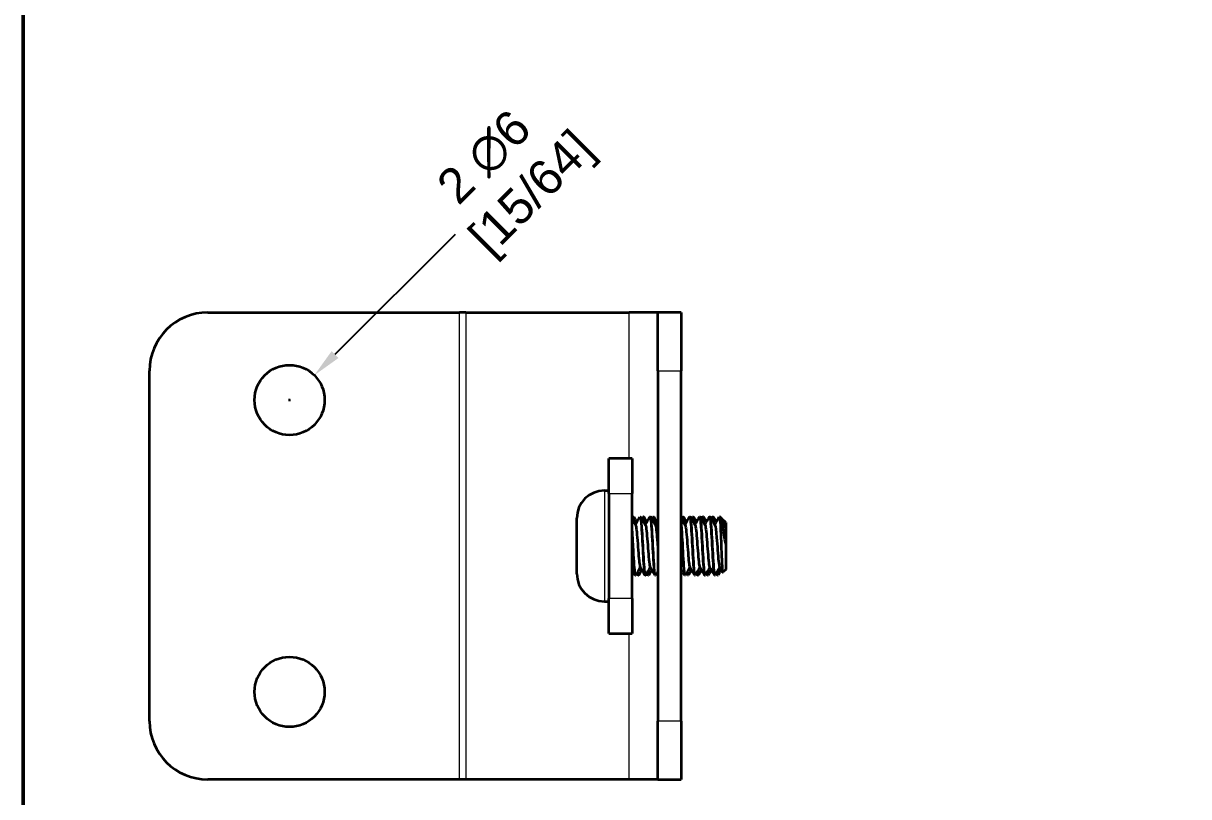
# Model space of a CAD drawing. Header units: millimetres. Extents: x 0 to 210, y 0 to 297.
# Drawn here: x 10 to 109.8, y 152.9 to 219.1 of the extents above; entities that cross this region are included whole.
import ezdxf

# ---------------------------------------------------------------- set-up
doc = ezdxf.new("R2010")
doc.units = ezdxf.units.MM
for name, color, linetype, lineweight in [('Arêtes tangentes visibles(ISO)', 7, 'Continuous', 18), ('Arêtes visibles(ISO)', 7, 'Continuous', 35), ('Cadre_0', 7, 'Continuous', 50), ('Cotes(ISO)', 7, 'Continuous', 18)]:
    doc.layers.add(name, color=color, linetype=linetype, lineweight=lineweight)
doc.styles.add('MANTION', font='arial.ttf')
doc.dimstyles.new('Plan commercial', dxfattribs={"dimtxt": 3, "dimasz": 2.5, "dimexe": 3, "dimexo": 1, "dimgap": 0.762, "dimtad": 1, "dimrnd": 1e-08, "dimtxsty": 'MANTION', "dimcen": 0.09, "dimdle": 10, "dimclrd": 7, "dimclre": 7, "dimclrt": 256, "dimazin": 2, "dimtfac": 0.5, "dimtmove": 0, "dimatfit": 3, "dimfxl": 0, "dimtolj": 1, "dimlwd": 25, "dimlwe": 25, "dimarcsym": 0})

# ---------------------------------------------------------------- blocks, each defined once
blk = doc.blocks.new('Cadres Cadre par défaut')
at = {"layer": 'Cadre_0', "flags": 128}
blk.add_lwpolyline([(10, 10), (10, 287), (200, 287), (200, 10), (10, 10)], dxfattribs=at)
blk = doc.blocks.new('*D7')
at = {"layer": 'Cotes(ISO)', "color": 7, "linetype": 'Continuous', "lineweight": 25, "transparency": 16777216}
for p, q in [((46.964, 201.009), (36.687, 190.732)), ((32.708, 186.843), (32.888, 186.843)), ((32.798, 186.753), (32.798, 186.933))]:
    blk.add_line(p, q, dxfattribs=at)
at = {"layer": 'Cotes(ISO)', "color": 7, "linetype": 'Continuous', "transparency": 16777216}
blk.add_solid([(36.393, 191.027), (36.982, 190.438), (34.919, 188.965)], dxfattribs=at)
at = {"layer": 'Defpoints', "color": 0, "linetype": 'Continuous', "transparency": 16777216}
for p in [(34.919, 188.965), (30.677, 184.722)]:
    blk.add_point(p, dxfattribs=at)
at = {"layer": 'Cotes(ISO)', "color": 154, "linetype": 'Continuous', "lineweight": 25, "true_color": 0x004691, "transparency": 16777216, "insert": (44.323, 204.728), "char_height": 3, "attachment_point": 1, "rotation": 45, "style": 'MANTION'}
blk.add_mtext('\\A1; 2 ∅6\\P[15/64]', dxfattribs=at)

msp = doc.modelspace()

# ---------------------------------------------------------------- linework, layer by layer
at = {"layer": 'Arêtes tangentes visibles(ISO)'}
for p, q in [((47.361, 154.343), (47.361, 194.343)), ((47.882, 194.343), (47.882, 154.343)), ((61.864, 181.843), (61.864, 194.343)), ((64.343, 189.343), (66.343, 189.343)), ((59.763, 179.093), (59.763, 169.593)), ((60.143, 178.843), (62.143, 178.843)), ((62.143, 169.843), (60.143, 169.843)), ((61.864, 154.343), (61.864, 166.843)), ((66.343, 159.343), (64.343, 159.343))]:
    msp.add_line(p, q, dxfattribs=at)
at = {"layer": 'Arêtes visibles(ISO)'}
for p, q in [((25.798, 194.343), (47.361, 194.343)), ((47.882, 194.343), (47.361, 194.343)), ((47.882, 194.343), (61.864, 194.343)), ((64.343, 194.343), (61.864, 194.343)), ((64.343, 189.343), (64.343, 194.343)), ((66.343, 194.343), (64.343, 194.343)), ((66.343, 194.343), (66.343, 189.343)), ((20.798, 159.343), (20.798, 189.343)), ((64.343, 189.343), (64.343, 159.343)), ((66.343, 159.343), (66.343, 189.343)), ((60.143, 178.843), (60.143, 181.843)), ((62.143, 181.843), (60.143, 181.843)), ((62.143, 181.843), (62.143, 178.843)), ((59.763, 179.093), (60.143, 179.093)), ((60.143, 178.843), (60.143, 169.843)), ((62.143, 169.843), (62.143, 178.843)), ((57.393, 171.963), (57.393, 176.723)), ((62.215, 176.843), (62.265, 176.843)), ((62.808, 176.843), (62.858, 176.843)), ((63.065, 176.843), (63.115, 176.843)), ((63.658, 176.843), (63.708, 176.843)), ((63.915, 176.843), (63.965, 176.843)), ((66.465, 176.843), (66.515, 176.843)), ((67.058, 176.843), (67.108, 176.843)), ((67.315, 176.843), (67.365, 176.843)), ((67.908, 176.843), (67.958, 176.843)), ((68.165, 176.843), (68.215, 176.843)), ((68.758, 176.843), (68.808, 176.843)), ((69.015, 176.843), (69.065, 176.843)), ((69.608, 176.843), (69.652, 176.843)), ((69.652, 176.709), (69.652, 176.843)), ((69.665, 176.83), (69.652, 176.843)), ((70.143, 176.353), (69.787, 176.708)), ((70.143, 176.353), (70.143, 176.312)), ((70.143, 174.5), (70.143, 172.334)), ((62.383, 171.843), (62.433, 171.843)), ((62.64, 171.843), (62.69, 171.843)), ((63.233, 171.843), (63.283, 171.843)), ((63.49, 171.843), (63.54, 171.843)), ((64.083, 171.843), (64.133, 171.843)), ((64.34, 171.843), (64.343, 171.843)), ((66.633, 171.843), (66.683, 171.843)), ((66.89, 171.843), (66.94, 171.843)), ((67.483, 171.843), (67.533, 171.843)), ((67.74, 171.843), (67.79, 171.843)), ((68.333, 171.843), (68.383, 171.843)), ((68.59, 171.843), (68.64, 171.843)), ((69.183, 171.843), (69.233, 171.843)), ((69.44, 171.843), (69.49, 171.843)), ((70.143, 172.334), (69.893, 172.085)), ((60.143, 166.843), (60.143, 169.843)), ((62.143, 169.843), (62.143, 166.843)), ((59.763, 169.593), (60.143, 169.593)), ((60.143, 166.843), (62.143, 166.843)), ((64.343, 154.343), (64.343, 159.343)), ((66.343, 159.343), (66.343, 154.343)), ((47.361, 154.343), (25.798, 154.343)), ((47.882, 154.343), (47.361, 154.343)), ((61.864, 154.343), (47.882, 154.343)), ((64.343, 154.343), (61.864, 154.343)), ((64.343, 154.343), (66.343, 154.343))]:
    msp.add_line(p, q, dxfattribs=at)
for centre in [(32.798, 186.843), (32.798, 161.843)]:
    msp.add_circle(centre, 3, dxfattribs=at)
for centre, radius, start, end in [((25.798, 189.343), 5, 90, 180), ((59.763, 176.723), 2.37, 90, 180), ((59.763, 171.963), 2.37, 180, 270), ((25.798, 159.343), 5, 180, 270)]:
    msp.add_arc(centre, radius, start, end, dxfattribs=at)
for points in [[(62.143, 176.73), (62.163, 176.764), (62.183, 176.798), (62.202, 176.832)], [(62.361, 176.246), (62.329, 176.623), (62.297, 176.831), (62.265, 176.837)], [(62.278, 176.832), (62.364, 176.684), (62.45, 176.535), (62.536, 176.387)], [(62.408, 176.166), (62.537, 176.388), (62.666, 176.61), (62.795, 176.832)], [(62.87, 176.832), (63.005, 176.6), (63.14, 176.368), (63.275, 176.136)], [(62.961, 176.675), (62.992, 176.728), (63.022, 176.78), (63.052, 176.832)], [(63.052, 176.832), (63.086, 176.889), (63.119, 176.702), (63.152, 176.341)], [(63.128, 176.832), (63.214, 176.684), (63.3, 176.535), (63.386, 176.387)], [(63.258, 176.166), (63.387, 176.388), (63.516, 176.61), (63.645, 176.832)], [(63.72, 176.832), (63.855, 176.6), (63.99, 176.368), (64.125, 176.136)], [(63.811, 176.675), (63.842, 176.728), (63.872, 176.78), (63.902, 176.832)], [(63.978, 176.832), (64.064, 176.684), (64.15, 176.535), (64.236, 176.387)], [(66.343, 176.707), (66.454, 176.517), (66.564, 176.326), (66.675, 176.136)], [(66.361, 176.675), (66.392, 176.728), (66.422, 176.78), (66.452, 176.832)], [(66.528, 176.832), (66.614, 176.684), (66.7, 176.535), (66.786, 176.387)], [(66.658, 176.166), (66.787, 176.388), (66.916, 176.61), (67.045, 176.832)], [(67.12, 176.832), (67.255, 176.6), (67.39, 176.368), (67.525, 176.136)], [(67.211, 176.675), (67.242, 176.728), (67.272, 176.78), (67.302, 176.832)], [(67.302, 176.828), (67.336, 176.879), (67.369, 176.706), (67.402, 176.346)], [(67.461, 176.242), (67.429, 176.618), (67.397, 176.836), (67.365, 176.841)], [(67.378, 176.832), (67.464, 176.684), (67.55, 176.535), (67.636, 176.387)], [(67.508, 176.166), (67.637, 176.388), (67.766, 176.61), (67.895, 176.832)], [(67.97, 176.832), (68.105, 176.6), (68.24, 176.368), (68.375, 176.136)], [(68.061, 176.675), (68.092, 176.728), (68.122, 176.78), (68.152, 176.832)], [(68.228, 176.832), (68.314, 176.684), (68.4, 176.535), (68.486, 176.387)], [(68.358, 176.166), (68.487, 176.388), (68.616, 176.61), (68.745, 176.832)], [(68.82, 176.832), (68.955, 176.6), (69.09, 176.368), (69.225, 176.136)], [(68.911, 176.675), (68.942, 176.728), (68.972, 176.78), (69.002, 176.832)], [(69.078, 176.832), (69.164, 176.684), (69.25, 176.535), (69.336, 176.387)], [(69.208, 176.166), (69.337, 176.388), (69.466, 176.61), (69.595, 176.832)], [(69.595, 176.824), (69.614, 176.856), (69.633, 176.818), (69.652, 176.709)], [(69.696, 176.789), (69.822, 176.571), (69.948, 176.353), (70.075, 176.136)], [(69.761, 176.675), (69.767, 176.685), (69.773, 176.695), (69.779, 176.705)], [(62.143, 176.621), (62.237, 176.459), (62.331, 176.297), (62.425, 176.136)], [(64.108, 176.166), (64.186, 176.3), (64.265, 176.435), (64.343, 176.57)], [(70.058, 176.166), (70.086, 176.214), (70.115, 176.263), (70.143, 176.312)], [(70.075, 176.132), (70.098, 176.093), (70.12, 175.981), (70.143, 175.803)], [(62.37, 171.854), (62.294, 171.985), (62.219, 172.115), (62.143, 172.246)], [(62.833, 172.521), (62.703, 172.299), (62.574, 172.077), (62.445, 171.854)], [(62.627, 171.854), (62.597, 171.907), (62.567, 171.959), (62.536, 172.011)], [(62.961, 172.3), (62.875, 172.151), (62.789, 172.003), (62.703, 171.854)], [(63.22, 171.854), (63.085, 172.087), (62.95, 172.319), (62.815, 172.551)], [(63.683, 172.521), (63.553, 172.299), (63.424, 172.077), (63.295, 171.854)], [(63.477, 171.854), (63.447, 171.907), (63.417, 171.959), (63.386, 172.011)], [(63.43, 172.095), (63.45, 171.936), (63.47, 171.847), (63.49, 171.844)], [(63.553, 171.857), (63.526, 171.816), (63.499, 171.926), (63.472, 172.164)], [(63.811, 172.3), (63.725, 172.151), (63.639, 172.003), (63.553, 171.854)], [(64.07, 171.854), (63.935, 172.087), (63.8, 172.319), (63.665, 172.551)], [(64.343, 172.195), (64.277, 172.081), (64.211, 171.968), (64.145, 171.854)], [(64.327, 171.854), (64.297, 171.907), (64.267, 171.959), (64.236, 172.011)], [(64.28, 172.089), (64.3, 171.933), (64.32, 171.854), (64.34, 171.853)], [(66.62, 171.854), (66.528, 172.013), (66.435, 172.173), (66.343, 172.332)], [(66.361, 172.3), (66.355, 172.289), (66.349, 172.279), (66.343, 172.268)], [(67.083, 172.521), (66.953, 172.299), (66.824, 172.077), (66.695, 171.854)], [(66.877, 171.854), (66.847, 171.907), (66.817, 171.959), (66.786, 172.011)], [(66.83, 172.087), (66.85, 171.93), (66.87, 171.853), (66.89, 171.853)], [(67.211, 172.3), (67.125, 172.151), (67.039, 172.003), (66.953, 171.854)], [(67.47, 171.854), (67.335, 172.087), (67.2, 172.319), (67.065, 172.551)], [(67.933, 172.521), (67.803, 172.299), (67.674, 172.077), (67.545, 171.854)], [(67.727, 171.854), (67.697, 171.907), (67.667, 171.959), (67.636, 172.011)], [(68.061, 172.3), (67.975, 172.151), (67.889, 172.003), (67.803, 171.854)], [(68.32, 171.854), (68.185, 172.087), (68.05, 172.319), (67.915, 172.551)], [(68.783, 172.521), (68.653, 172.299), (68.524, 172.077), (68.395, 171.854)], [(68.577, 171.854), (68.547, 171.907), (68.517, 171.959), (68.486, 172.011)], [(68.53, 172.094), (68.55, 171.938), (68.57, 171.852), (68.59, 171.848)], [(68.653, 171.861), (68.626, 171.819), (68.599, 171.922), (68.572, 172.161)], [(68.911, 172.3), (68.825, 172.151), (68.739, 172.003), (68.653, 171.854)], [(69.17, 171.854), (69.035, 172.087), (68.9, 172.319), (68.765, 172.551)], [(69.633, 172.521), (69.503, 172.299), (69.374, 172.077), (69.245, 171.854)], [(69.427, 171.854), (69.397, 171.907), (69.367, 171.959), (69.336, 172.011)], [(69.38, 172.086), (69.4, 171.927), (69.42, 171.851), (69.44, 171.852)], [(69.761, 172.3), (69.675, 172.151), (69.589, 172.003), (69.503, 171.854)], [(69.885, 172.088), (69.795, 172.242), (69.705, 172.397), (69.615, 172.551)]]:
    msp.add_open_spline(points, degree=3, dxfattribs=at)
for points, knots in [([(62.202, 176.824), (62.235, 176.875), (62.267, 176.725), (62.299, 176.381), (62.3, 176.37), (62.301, 176.359), (62.302, 176.347)], [9.3107479, 9.3107479, 9.3107479, 9.3107479, 10.0220972, 10.0220972, 10.0220972, 10.0449493, 10.0449493, 10.0449493, 10.0449493]), ([(62.795, 176.826), (62.83, 176.881), (62.866, 176.686), (62.901, 176.268), (62.952, 175.675), (63.002, 174.664), (63.052, 173.761), (63.102, 172.859), (63.152, 172.109), (63.203, 171.905), (63.213, 171.864), (63.223, 171.845), (63.233, 171.847)], [13.690612, 13.690612, 13.690612, 13.690612, 14.476363, 14.476363, 14.476363, 15.589929, 15.589929, 15.589929, 16.703495, 16.703495, 16.703495, 16.925655, 16.925655, 16.925655, 16.925655]), ([(63.295, 171.856), (63.289, 171.844), (63.283, 171.841), (63.276, 171.846), (63.226, 171.89), (63.176, 172.496), (63.126, 173.347), (63.075, 174.199), (63.025, 175.254), (62.975, 175.961), (62.936, 176.512), (62.897, 176.831), (62.858, 176.839)], [-23.302291, -23.302291, -23.302291, -23.302291, -23.161346, -23.161346, -23.161346, -22.047779, -22.047779, -22.047779, -20.934213, -20.934213, -20.934213, -20.067248, -20.067248, -20.067248, -20.067248]), ([(63.211, 176.239), (63.182, 176.577), (63.154, 176.796), (63.126, 176.836), (63.122, 176.841), (63.119, 176.843), (63.115, 176.843)], [-22.6761796, -22.6761796, -22.6761796, -22.6761796, -22.0477792, -22.0477792, -22.0477792, -21.9705687, -21.9705687, -21.9705687, -21.9705687]), ([(63.645, 176.832), (63.648, 176.838), (63.651, 176.841), (63.655, 176.843), (63.705, 176.864), (63.755, 176.321), (63.805, 175.498), (63.855, 174.675), (63.906, 173.612), (63.956, 172.864), (63.998, 172.234), (64.04, 171.854), (64.083, 171.846)], [19.973798, 19.973798, 19.973798, 19.973798, 20.044194, 20.044194, 20.044194, 21.157761, 21.157761, 21.157761, 22.271327, 22.271327, 22.271327, 23.20884, 23.20884, 23.20884, 23.20884]), ([(64.145, 171.859), (64.107, 171.8), (64.068, 172.043), (64.029, 172.536), (63.979, 173.177), (63.929, 174.211), (63.879, 175.096), (63.829, 175.981), (63.778, 176.675), (63.728, 176.815), (63.721, 176.834), (63.714, 176.842), (63.708, 176.841)], [-29.585476, -29.585476, -29.585476, -29.585476, -28.729177, -28.729177, -28.729177, -27.615611, -27.615611, -27.615611, -26.502045, -26.502045, -26.502045, -26.350433, -26.350433, -26.350433, -26.350433]), ([(63.902, 176.824), (63.92, 176.857), (63.938, 176.828), (63.956, 176.731), (63.971, 176.647), (63.986, 176.514), (64.002, 176.343)], [21.8771185, 21.8771185, 21.8771185, 21.8771185, 22.2713272, 22.2713272, 22.2713272, 22.6113199, 22.6113199, 22.6113199, 22.6113199]), ([(64.061, 176.244), (64.05, 176.37), (64.04, 176.478), (64.029, 176.566), (64.008, 176.747), (63.987, 176.836), (63.965, 176.834)], [-28.9593649, -28.9593649, -28.9593649, -28.9593649, -28.7291773, -28.7291773, -28.7291773, -28.253754, -28.253754, -28.253754, -28.253754]), ([(66.452, 176.823), (66.474, 176.862), (66.495, 176.811), (66.517, 176.663), (66.528, 176.583), (66.54, 176.475), (66.552, 176.344)], [40.7266744, 40.7266744, 40.7266744, 40.7266744, 41.2019553, 41.2019553, 41.2019553, 41.4608738, 41.4608738, 41.4608738, 41.4608738]), ([(66.611, 176.245), (66.604, 176.327), (66.597, 176.401), (66.59, 176.466), (66.565, 176.711), (66.54, 176.834), (66.515, 176.834)], [-47.8089202, -47.8089202, -47.8089202, -47.8089202, -47.6598054, -47.6598054, -47.6598054, -47.1033099, -47.1033099, -47.1033099, -47.1033099]), ([(67.045, 176.823), (67.07, 176.866), (67.095, 176.789), (67.119, 176.588), (67.17, 176.179), (67.22, 175.274), (67.27, 174.346), (67.32, 173.418), (67.37, 172.512), (67.421, 172.101), (67.441, 171.932), (67.462, 171.851), (67.483, 171.853)], [45.106539, 45.106539, 45.106539, 45.106539, 45.656221, 45.656221, 45.656221, 46.769787, 46.769787, 46.769787, 47.883353, 47.883353, 47.883353, 48.341582, 48.341582, 48.341582, 48.341582]), ([(67.545, 171.862), (67.528, 171.83), (67.511, 171.855), (67.494, 171.943), (67.444, 172.203), (67.394, 172.997), (67.344, 173.911), (67.293, 174.825), (67.243, 175.815), (67.193, 176.362), (67.165, 176.672), (67.136, 176.832), (67.108, 176.834)], [-54.718217, -54.718217, -54.718217, -54.718217, -54.341204, -54.341204, -54.341204, -53.227637, -53.227637, -53.227637, -52.114071, -52.114071, -52.114071, -51.483174, -51.483174, -51.483174, -51.483174]), ([(67.895, 176.83), (67.938, 176.896), (67.98, 176.581), (68.023, 175.985), (68.073, 175.285), (68.124, 174.232), (68.174, 173.376), (68.224, 172.521), (68.274, 171.904), (68.325, 171.848), (68.327, 171.845), (68.33, 171.844), (68.333, 171.844)], [51.389724, 51.389724, 51.389724, 51.389724, 52.337619, 52.337619, 52.337619, 53.451185, 53.451185, 53.451185, 54.564752, 54.564752, 54.564752, 54.624767, 54.624767, 54.624767, 54.624767]), ([(68.395, 171.854), (68.346, 171.771), (68.297, 172.225), (68.248, 172.99), (68.197, 173.771), (68.147, 174.837), (68.097, 175.632), (68.05, 176.367), (68.004, 176.837), (67.958, 176.843)], [-61.001403, -61.001403, -61.001403, -61.001403, -59.909035, -59.909035, -59.909035, -58.795469, -58.795469, -58.795469, -57.76636, -57.76636, -57.76636, -57.76636]), ([(68.152, 176.83), (68.16, 176.844), (68.167, 176.847), (68.174, 176.838), (68.2, 176.807), (68.226, 176.626), (68.252, 176.34)], [53.293045, 53.293045, 53.293045, 53.293045, 53.4511852, 53.4511852, 53.4511852, 54.0272464, 54.0272464, 54.0272464, 54.0272464]), ([(68.311, 176.24), (68.29, 176.493), (68.269, 176.68), (68.248, 176.772), (68.237, 176.819), (68.226, 176.841), (68.215, 176.839)], [-60.3752914, -60.3752914, -60.3752914, -60.3752914, -59.9090354, -59.9090354, -59.9090354, -59.6696805, -59.6696805, -59.6696805, -59.6696805]), ([(68.745, 176.828), (68.755, 176.848), (68.766, 176.846), (68.776, 176.819), (68.827, 176.691), (68.877, 176.007), (68.927, 175.125), (68.977, 174.244), (69.028, 173.208), (69.078, 172.558), (69.113, 172.106), (69.148, 171.856), (69.183, 171.85)], [57.672909, 57.672909, 57.672909, 57.672909, 57.905451, 57.905451, 57.905451, 59.019017, 59.019017, 59.019017, 60.132583, 60.132583, 60.132583, 60.907952, 60.907952, 60.907952, 60.907952]), ([(69.245, 171.863), (69.214, 171.813), (69.183, 171.954), (69.151, 172.281), (69.101, 172.806), (69.051, 173.782), (69.001, 174.701), (68.951, 175.619), (68.9, 176.435), (68.85, 176.721), (68.836, 176.802), (68.822, 176.84), (68.808, 176.837)], [-67.284588, -67.284588, -67.284588, -67.284588, -66.590434, -66.590434, -66.590434, -65.476867, -65.476867, -65.476867, -64.363301, -64.363301, -64.363301, -64.049545, -64.049545, -64.049545, -64.049545]), ([(69.002, 176.823), (69.028, 176.866), (69.053, 176.787), (69.078, 176.58), (69.086, 176.514), (69.094, 176.435), (69.102, 176.346)], [59.5762303, 59.5762303, 59.5762303, 59.5762303, 60.1325833, 60.1325833, 60.1325833, 60.3104317, 60.3104317, 60.3104317, 60.3104317]), ([(69.161, 176.246), (69.158, 176.283), (69.154, 176.318), (69.151, 176.352), (69.123, 176.668), (69.094, 176.832), (69.065, 176.834)], [-66.6584767, -66.6584767, -66.6584767, -66.6584767, -66.5904335, -66.5904335, -66.5904335, -65.9528658, -65.9528658, -65.9528658, -65.9528658]), ([(69.652, 176.709), (69.663, 176.594), (69.674, 176.422), (69.697, 175.983), (69.708, 175.721), (69.73, 175.145), (69.741, 174.836), (69.763, 174.211), (69.774, 173.902), (69.797, 173.323), (69.808, 173.059), (69.83, 172.61), (69.841, 172.429), (69.864, 172.174), (69.875, 172.101), (69.888, 172.082), (69.891, 172.082), (69.893, 172.085)], [0, 0, 0, 0, 0.0970855, 0.0970855, 0.1928953, 0.1928953, 0.2874292, 0.2874292, 0.3806867, 0.3806867, 0.4726677, 0.4726677, 0.5633716, 0.5633716, 0.6527982, 0.6527982, 0.6729075, 0.6729075, 0.6729075, 0.6729075]), ([(70.143, 174.5), (70.101, 174.769), (70.06, 175.039), (69.977, 175.567), (69.937, 175.817), (69.854, 176.264), (69.813, 176.451), (69.736, 176.714), (69.7, 176.795), (69.665, 176.83)], [0, 0, 0, 0, 0.081731, 0.081731, 0.16812, 0.16812, 0.2591715, 0.2591715, 0.3425944, 0.3425944, 0.3425944, 0.3425944]), ([(69.779, 176.705), (69.781, 176.709), (69.783, 176.711), (69.794, 176.705), (69.803, 176.664), (69.812, 176.589)], [0.3614553, 0.3614553, 0.3614553, 0.3614553, 0.38068675, 0.38068675, 0.45259708, 0.45259708, 0.45259708, 0.45259708]), ([(62.445, 171.864), (62.421, 171.822), (62.397, 171.894), (62.372, 172.088), (62.322, 172.488), (62.272, 173.387), (62.222, 174.315), (62.195, 174.8), (62.169, 175.281), (62.143, 175.689)], [-17.019105, -17.019105, -17.019105, -17.019105, -16.479947, -16.479947, -16.479947, -15.366381, -15.366381, -15.366381, -14.783965, -14.783965, -14.783965, -14.783965]), ([(62.425, 176.126), (62.451, 176.082), (62.477, 175.943), (62.503, 175.716), (62.558, 175.243), (62.612, 174.417), (62.667, 173.732), (62.716, 173.11), (62.766, 172.643), (62.815, 172.552)], [13.912996, 13.912996, 13.912996, 13.912996, 14.492082, 14.492082, 14.492082, 15.699756, 15.699756, 15.699756, 16.796722, 16.796722, 16.796722, 16.796722]), ([(63.275, 176.129), (63.29, 176.106), (63.305, 176.05), (63.32, 175.96), (63.375, 175.635), (63.429, 174.887), (63.484, 174.163), (63.538, 173.439), (63.593, 172.787), (63.647, 172.598), (63.653, 172.577), (63.659, 172.562), (63.665, 172.553)], [20.196181, 20.196181, 20.196181, 20.196181, 20.53045, 20.53045, 20.53045, 21.738124, 21.738124, 21.738124, 22.945797, 22.945797, 22.945797, 23.079907, 23.079907, 23.079907, 23.079907]), ([(64.125, 176.135), (64.129, 176.128), (64.133, 176.119), (64.137, 176.108), (64.192, 175.95), (64.246, 175.324), (64.301, 174.604), (64.315, 174.417), (64.329, 174.228), (64.343, 174.043)], [26.479366, 26.479366, 26.479366, 26.479366, 26.568818, 26.568818, 26.568818, 27.776491, 27.776491, 27.776491, 28.089534, 28.089534, 28.089534, 28.089534]), ([(66.695, 171.861), (66.66, 171.807), (66.625, 171.995), (66.59, 172.402), (66.54, 172.987), (66.49, 173.995), (66.44, 174.9), (66.407, 175.482), (66.375, 176.002), (66.343, 176.357)], [-48.435032, -48.435032, -48.435032, -48.435032, -47.659805, -47.659805, -47.659805, -46.546239, -46.546239, -46.546239, -45.830293, -45.830293, -45.830293, -45.830293]), ([(66.343, 175.692), (66.351, 175.573), (66.358, 175.447), (66.366, 175.315), (66.416, 174.46), (66.467, 173.407), (66.517, 172.706), (66.555, 172.166), (66.594, 171.856), (66.633, 171.848)], [39.916707, 39.916707, 39.916707, 39.916707, 40.088389, 40.088389, 40.088389, 41.201955, 41.201955, 41.201955, 42.058396, 42.058396, 42.058396, 42.058396]), ([(66.675, 176.126), (66.7, 176.083), (66.726, 175.951), (66.751, 175.735), (66.806, 175.271), (66.86, 174.449), (66.915, 173.76), (66.965, 173.126), (67.015, 172.643), (67.065, 172.552)], [45.328922, 45.328922, 45.328922, 45.328922, 45.891594, 45.891594, 45.891594, 47.099268, 47.099268, 47.099268, 48.212648, 48.212648, 48.212648, 48.212648]), ([(67.525, 176.13), (67.539, 176.108), (67.554, 176.056), (67.568, 175.973), (67.623, 175.659), (67.677, 174.917), (67.731, 174.192), (67.786, 173.467), (67.84, 172.807), (67.895, 172.606), (67.902, 172.581), (67.908, 172.564), (67.915, 172.553)], [51.612108, 51.612108, 51.612108, 51.612108, 51.929962, 51.929962, 51.929962, 53.137636, 53.137636, 53.137636, 54.345309, 54.345309, 54.345309, 54.495834, 54.495834, 54.495834, 54.495834]), ([(68.375, 176.135), (68.378, 176.13), (68.382, 176.123), (68.385, 176.114), (68.439, 175.968), (68.494, 175.351), (68.548, 174.633), (68.603, 173.915), (68.657, 173.143), (68.712, 172.779), (68.73, 172.66), (68.747, 172.587), (68.765, 172.559)], [57.895293, 57.895293, 57.895293, 57.895293, 57.96833, 57.96833, 57.96833, 59.176003, 59.176003, 59.176003, 60.383677, 60.383677, 60.383677, 60.779019, 60.779019, 60.779019, 60.779019]), ([(69.225, 176.134), (69.272, 176.046), (69.319, 175.63), (69.365, 175.057), (69.42, 174.389), (69.474, 173.551), (69.529, 173.045), (69.557, 172.777), (69.586, 172.611), (69.615, 172.561)], [64.178478, 64.178478, 64.178478, 64.178478, 65.214371, 65.214371, 65.214371, 66.422045, 66.422045, 66.422045, 67.062204, 67.062204, 67.062204, 67.062204]), ([(70.143, 176.312), (70.143, 176.312), (70.143, 176.309), (70.143, 176.28), (70.143, 176.225), (70.143, 176.054), (70.143, 175.941), (70.143, 175.803)], [0.5005307, 0.5005307, 0.5005307, 0.5005307, 0.5211302, 0.5211302, 0.5840052, 0.5840052, 0.6444814, 0.6444814, 0.6444814, 0.6444814]), ([(70.143, 175.803), (70.143, 175.688), (70.143, 175.533), (70.143, 175.152), (70.143, 174.927), (70.143, 174.625), (70.143, 174.563), (70.143, 174.5)], [0, 0, 0, 0, 0.0717053, 0.0717053, 0.1468694, 0.1468694, 0.1660889, 0.1660889, 0.1660889, 0.1660889]), ([(62.143, 174.843), (62.145, 174.812), (62.146, 174.781), (62.148, 174.749), (62.198, 173.834), (62.249, 172.849), (62.299, 172.309), (62.327, 172.009), (62.355, 171.855), (62.383, 171.853)], [8.870379, 8.870379, 8.870379, 8.870379, 8.908531, 8.908531, 8.908531, 10.022097, 10.022097, 10.022097, 10.64247, 10.64247, 10.64247, 10.64247]), ([(62.58, 172.088), (62.587, 172.034), (62.593, 171.989), (62.6, 171.953), (62.613, 171.88), (62.627, 171.847), (62.64, 171.849)], [12.1011567, 12.1011567, 12.1011567, 12.1011567, 12.2492299, 12.2492299, 12.2492299, 12.5457907, 12.5457907, 12.5457907, 12.5457907]), ([(62.703, 171.858), (62.693, 171.839), (62.683, 171.84), (62.674, 171.862), (62.656, 171.901), (62.639, 172.007), (62.622, 172.164)], [-18.9224262, -18.9224262, -18.9224262, -18.9224262, -18.7070801, -18.7070801, -18.7070801, -18.3218459, -18.3218459, -18.3218459, -18.3218459]), ([(64.343, 171.995), (64.339, 172.02), (64.335, 172.049), (64.331, 172.08), (64.328, 172.105), (64.325, 172.131), (64.322, 172.158)], [-31.0463274, -31.0463274, -31.0463274, -31.0463274, -30.95631, -30.95631, -30.95631, -30.8882222, -30.8882222, -30.8882222, -30.8882222]), ([(66.953, 171.863), (66.932, 171.826), (66.912, 171.87), (66.892, 172.002), (66.885, 172.045), (66.878, 172.098), (66.872, 172.159)], [-50.3383527, -50.3383527, -50.3383527, -50.3383527, -49.8869381, -49.8869381, -49.8869381, -49.7377724, -49.7377724, -49.7377724, -49.7377724]), ([(67.68, 172.092), (67.694, 171.978), (67.708, 171.901), (67.722, 171.866), (67.728, 171.851), (67.734, 171.844), (67.74, 171.845)], [49.8002685, 49.8002685, 49.8002685, 49.8002685, 50.1104861, 50.1104861, 50.1104861, 50.2449026, 50.2449026, 50.2449026, 50.2449026]), ([(67.803, 171.855), (67.8, 171.85), (67.798, 171.847), (67.796, 171.845), (67.771, 171.827), (67.746, 171.945), (67.722, 172.167)], [-56.621538, -56.621538, -56.621538, -56.621538, -56.5683363, -56.5683363, -56.5683363, -56.0209578, -56.0209578, -56.0209578, -56.0209578]), ([(69.503, 171.862), (69.486, 171.831), (69.469, 171.854), (69.453, 171.939), (69.442, 171.991), (69.432, 172.066), (69.422, 172.161)], [-69.1879087, -69.1879087, -69.1879087, -69.1879087, -68.8175662, -68.8175662, -68.8175662, -68.5873284, -68.5873284, -68.5873284, -68.5873284])]:
    msp.add_open_spline(points, degree=3, knots=knots, dxfattribs=at)

# ---------------------------------------------------------------- block references
msp.add_blockref('Cadres Cadre par défaut', (0, 0))

# ---------------------------------------------------------------- dimensions: what is measured, and where the dimension line sits
at = {"layer": 'Cotes(ISO)', "color": 7, "linetype": 'Continuous', "lineweight": 25}
dim = msp.add_diameter_dim_2p(p1=(30.677, 184.722), p2=(34.919, 188.965), text=' 2 <>\\X[15/64]', dimstyle='Plan commercial', override={"dimtad": 0, "dimdec": 2, "dimlfac": 1, "dimpost": '\\X', "dimtp": 0, "dimtm": 0, "dimtdec": 2, "dimtofl": 0, "dimtvp": -0.25}, dxfattribs=at)
dim.commit()
dim.dimension.update_dxf_attribs({"geometry": '*D7', "text_midpoint": (51.837, 205.883), "dimtype": 163})

doc.saveas('drawing.dxf')
